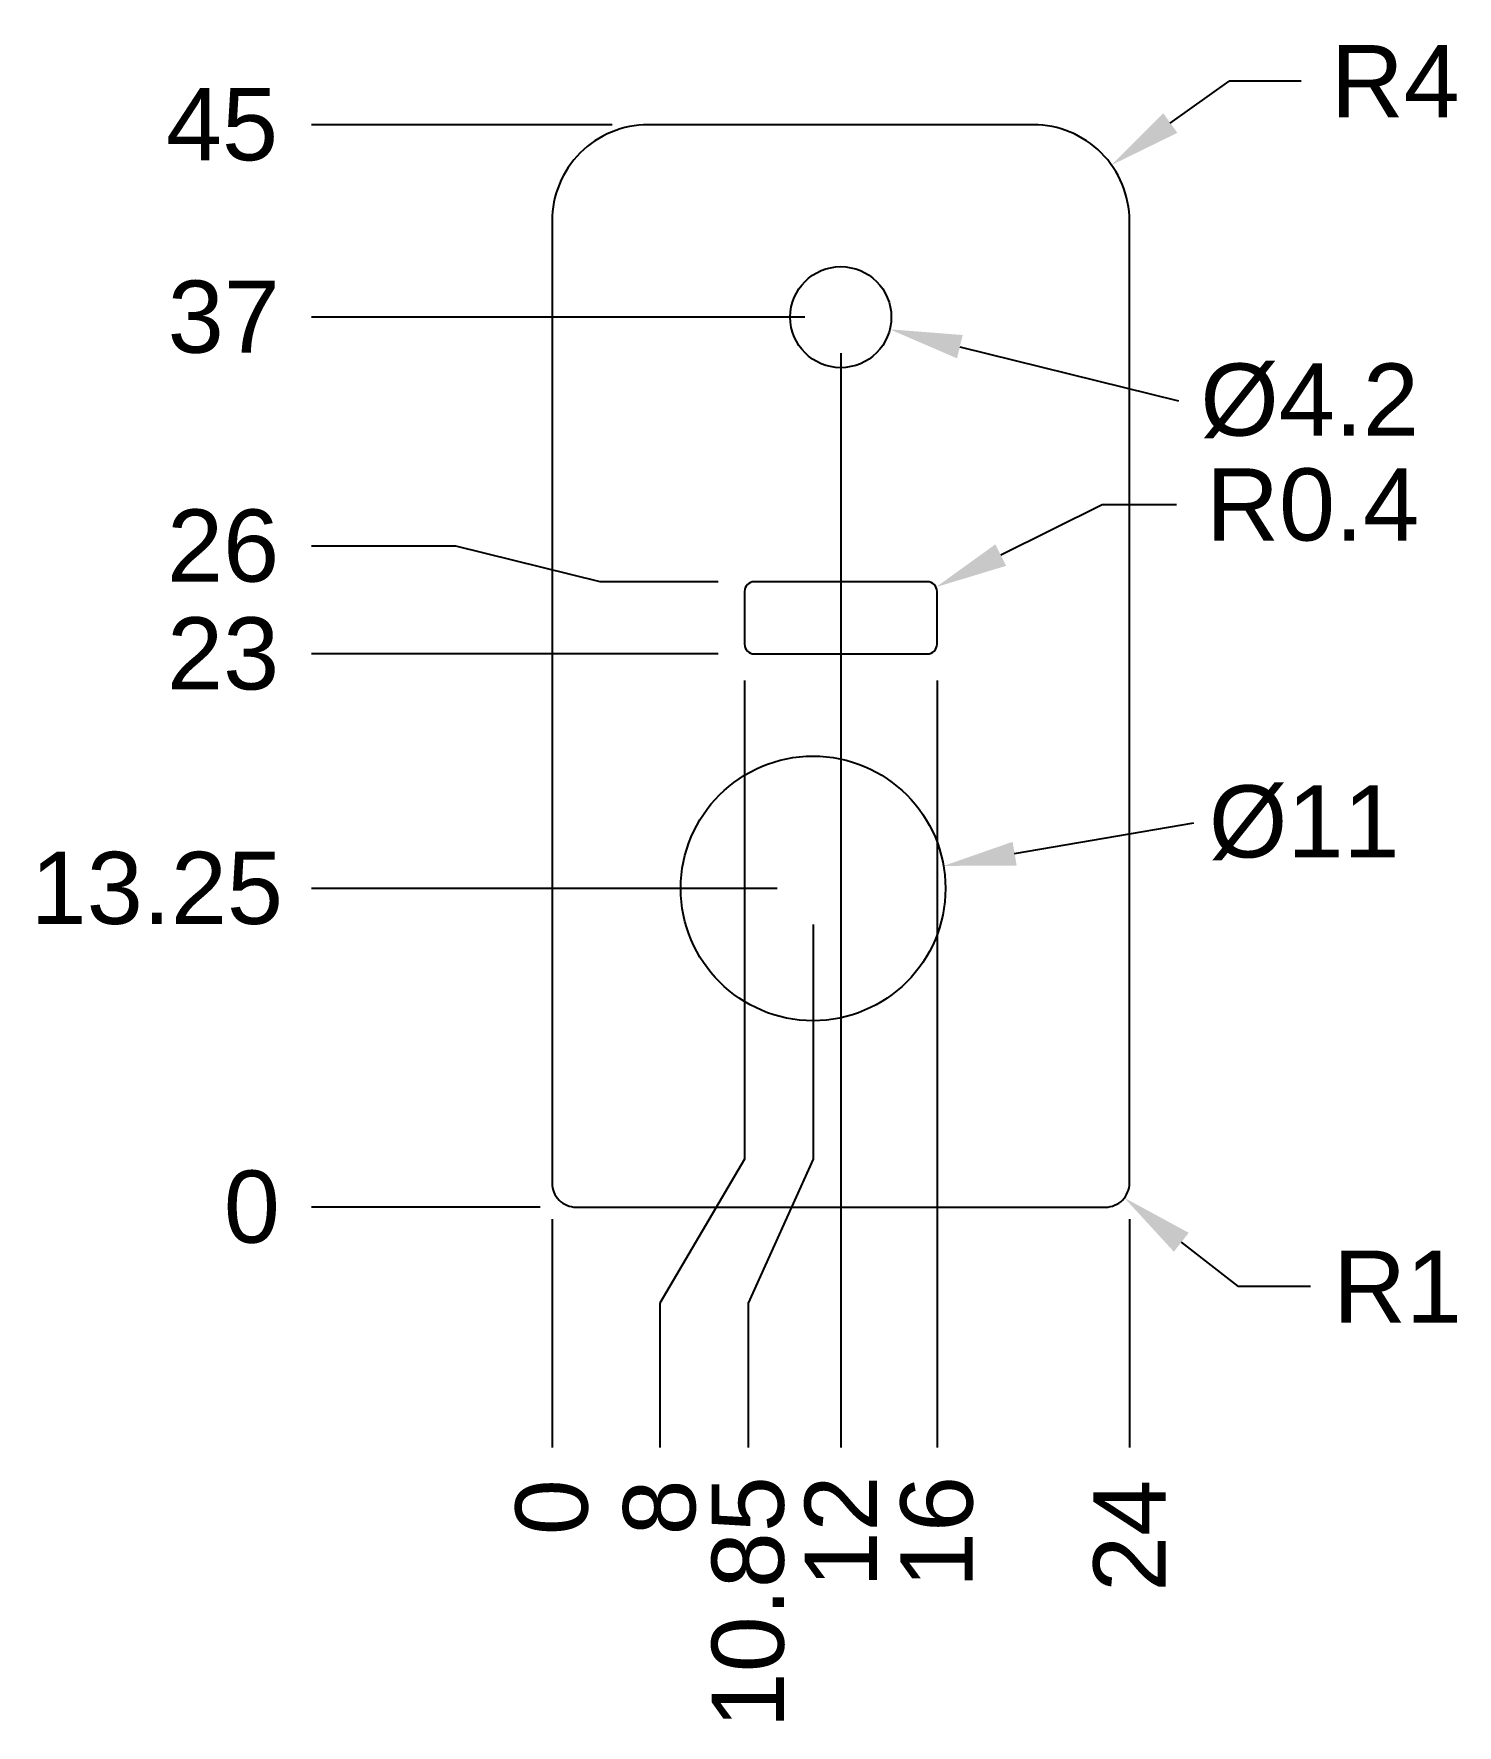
# Model space of a CAD drawing. Header units: millimetres. Extents: x -21.5 to 37.6, y -21.5 to 48.8.
import ezdxf

# ---------------------------------------------------------------- set-up
doc = ezdxf.new("R2010")
doc.units = ezdxf.units.MM
doc.layers.add('Dimensions', color=7, linetype='Continuous')
doc.layers.add('Parts', color=7, linetype='Continuous')
doc.styles.get("Standard").update_dxf_attribs({"font": 'arial.ttf'})
doc.dimstyles.new('Copy of Standard', dxfattribs={"dimtxt": 3, "dimasz": 3, "dimexe": 3, "dimexo": 1.5, "dimgap": 1.5, "dimtad": 0, "dimtoh": 1, "dimdsep": 46, "dimtxsty": 'Standard', "dimcen": 0, "dimadec": 0, "dimazin": 2, "dimtfac": 1, "dimtofl": 0, "dimtmove": 0, "dimatfit": 3, "dimfxl": 1, "dimtolj": 1, "dimtzin": 0, "dimarcsym": 0})

# ---------------------------------------------------------------- blocks, each defined once
blk = doc.blocks.new('*D1')
at = {"layer": 'Defpoints', "color": 0}
for p in [(0, 1), (0, 0), (0, -10)]:
    blk.add_point(p, dxfattribs=at)
at = {"layer": 'Dimensions', "color": 0, "lineweight": -2}
blk.add_line((0, -0.5), (0, -10), dxfattribs=at)
at = {"layer": 'Dimensions', "color": 0, "insert": (0, -12.4765), "char_height": 3, "attachment_point": 5, "rotation": 90}
blk.add_mtext('\\A1;0', dxfattribs=at)
blk = doc.blocks.new('*D2')
at = {"layer": 'Defpoints', "color": 0}
for p in [(-10, 0), (0, 0), (1, 0)]:
    blk.add_point(p, dxfattribs=at)
at = {"layer": 'Dimensions', "color": 0, "lineweight": -2}
blk.add_line((-0.5, 0), (-10, 0), dxfattribs=at)
at = {"layer": 'Dimensions', "color": 0, "insert": (-12.4765, 0), "char_height": 3, "attachment_point": 5}
blk.add_mtext('\\A1;0', dxfattribs=at)
blk = doc.blocks.new('*D3')
at = {"layer": 'Defpoints', "color": 0}
for p in [(10.85, 13.25), (0, 0), (8.155, -10)]:
    blk.add_point(p, dxfattribs=at)
at = {"layer": 'Dimensions', "color": 0, "lineweight": -2}
for p, q in [((10.85, 11.75), (10.85, 2)), ((10.85, 2), (8.155, -4)), ((8.155, -4), (8.155, -10))]:
    blk.add_line(p, q, dxfattribs=at)
at = {"layer": 'Dimensions', "color": 0, "insert": (8.155, -16.426), "char_height": 3, "attachment_point": 5, "rotation": 90}
blk.add_mtext('\\A1;10.85', dxfattribs=at)
blk = doc.blocks.new('*D4')
at = {"layer": 'Defpoints', "color": 0}
for p in [(16, 23.4), (0, 0), (16, -10)]:
    blk.add_point(p, dxfattribs=at)
at = {"layer": 'Dimensions', "color": 0, "lineweight": -2}
blk.add_line((16, 21.9), (16, -10), dxfattribs=at)
at = {"layer": 'Dimensions', "color": 0, "insert": (16, -13.5055), "char_height": 3, "attachment_point": 5, "rotation": 90}
blk.add_mtext('\\A1;16', dxfattribs=at)
blk = doc.blocks.new('*D5')
at = {"layer": 'Defpoints', "color": 0}
for p in [(24, 1), (0, 0), (24, -10)]:
    blk.add_point(p, dxfattribs=at)
at = {"layer": 'Dimensions', "color": 0, "lineweight": -2}
blk.add_line((24, -0.5), (24, -10), dxfattribs=at)
at = {"layer": 'Dimensions', "color": 0, "insert": (24, -13.666), "char_height": 3, "attachment_point": 5, "rotation": 90}
blk.add_mtext('\\A1;24', dxfattribs=at)
blk = doc.blocks.new('*D6')
at = {"layer": 'Defpoints', "color": 0}
for p in [(8, 23.4), (0, 0), (4.477, -10)]:
    blk.add_point(p, dxfattribs=at)
at = {"layer": 'Dimensions', "color": 0, "lineweight": -2}
for p, q in [((8, 21.9), (8, 2)), ((8, 2), (4.477, -4)), ((4.477, -4), (4.477, -10))]:
    blk.add_line(p, q, dxfattribs=at)
at = {"layer": 'Dimensions', "color": 0, "insert": (4.477, -12.487), "char_height": 3, "attachment_point": 5, "rotation": 90}
blk.add_mtext('\\A1;8', dxfattribs=at)
blk = doc.blocks.new('*D7')
at = {"layer": 'Defpoints', "color": 0}
for p in [(12, 37), (0, 0), (12, -10)]:
    blk.add_point(p, dxfattribs=at)
at = {"layer": 'Dimensions', "color": 0, "lineweight": -2}
blk.add_line((12, 35.5), (12, -10), dxfattribs=at)
at = {"layer": 'Dimensions', "color": 0, "insert": (12, -13.489), "char_height": 3, "attachment_point": 5, "rotation": 90}
blk.add_mtext('\\A1;12', dxfattribs=at)
blk = doc.blocks.new('*D8')
at = {"layer": 'Defpoints', "color": 0}
for p in [(-10, 23), (8.4, 23), (0, 0)]:
    blk.add_point(p, dxfattribs=at)
at = {"layer": 'Dimensions', "color": 0, "lineweight": -2}
blk.add_line((6.9, 23), (-10, 23), dxfattribs=at)
at = {"layer": 'Dimensions', "color": 0, "insert": (-13.672, 23), "char_height": 3, "attachment_point": 5}
blk.add_mtext('\\A1;23', dxfattribs=at)
blk = doc.blocks.new('*D9')
at = {"layer": 'Defpoints', "color": 0}
for p in [(-10, 27.484), (8.4, 26), (0, 0)]:
    blk.add_point(p, dxfattribs=at)
at = {"layer": 'Dimensions', "color": 0, "lineweight": -2}
for p, q in [((-4, 27.484), (-10, 27.484)), ((2, 26), (-4, 27.484)), ((6.9, 26), (2, 26))]:
    blk.add_line(p, q, dxfattribs=at)
at = {"layer": 'Dimensions', "color": 0, "insert": (-13.672, 27.484), "char_height": 3, "attachment_point": 5}
blk.add_mtext('\\A1;26', dxfattribs=at)
blk = doc.blocks.new('*D10')
at = {"layer": 'Defpoints', "color": 0}
for p in [(-10, 37), (12, 37), (0, 0)]:
    blk.add_point(p, dxfattribs=at)
at = {"layer": 'Dimensions', "color": 0, "lineweight": -2}
blk.add_line((10.5, 37), (-10, 37), dxfattribs=at)
at = {"layer": 'Dimensions', "color": 0, "insert": (-13.6435, 37), "char_height": 3, "attachment_point": 5}
blk.add_mtext('\\A1;37', dxfattribs=at)
blk = doc.blocks.new('*D11')
at = {"layer": 'Defpoints', "color": 0}
for p in [(-10, 45), (4, 45), (0, 0)]:
    blk.add_point(p, dxfattribs=at)
at = {"layer": 'Dimensions', "color": 0, "lineweight": -2}
blk.add_line((2.5, 45), (-10, 45), dxfattribs=at)
at = {"layer": 'Dimensions', "color": 0, "insert": (-13.717, 45), "char_height": 3, "attachment_point": 5}
blk.add_mtext('\\A1;45', dxfattribs=at)
blk = doc.blocks.new('*D12')
at = {"layer": 'Defpoints', "color": 0}
for p in [(23.255, 43.324), (20, 41)]:
    blk.add_point(p, dxfattribs=at)
at = {"layer": 'Dimensions', "color": 0, "lineweight": -2}
for p in [(25.697, 45.067), (31.139, 46.811)]:
    blk.add_line(p, (28.139, 46.811), dxfattribs=at)
at = {"layer": 'Dimensions', "color": 0}
blk.add_solid([(25.406, 45.474), (25.988, 44.661), (23.255, 43.324)], dxfattribs=at)
at = {"layer": 'Dimensions', "color": 0, "insert": (35.049, 46.811), "char_height": 3, "attachment_point": 5}
blk.add_mtext('\\A1;R4', dxfattribs=at)
blk = doc.blocks.new('*D13')
at = {"layer": 'Defpoints', "color": 0}
for p in [(23, 1), (23.788, 0.385)]:
    blk.add_point(p, dxfattribs=at)
at = {"layer": 'Dimensions', "color": 0, "lineweight": -2}
for p in [(26.153, -1.461), (31.518, -3.307)]:
    blk.add_line(p, (28.518, -3.307), dxfattribs=at)
at = {"layer": 'Dimensions', "color": 0}
blk.add_solid([(26.461, -1.067), (25.845, -1.855), (23.788, 0.385)], dxfattribs=at)
at = {"layer": 'Dimensions', "color": 0, "insert": (35.145, -3.307), "char_height": 3, "attachment_point": 5}
blk.add_mtext('\\A1;R1', dxfattribs=at)
blk = doc.blocks.new('*D14')
at = {"layer": 'Defpoints', "color": 0}
for p in [(9.962, 37.506), (14.038, 36.494)]:
    blk.add_point(p, dxfattribs=at)
at = {"layer": 'Dimensions', "color": 0, "lineweight": -2}
blk.add_line((16.95, 35.772), (26.04, 33.517), dxfattribs=at)
at = {"layer": 'Dimensions', "color": 0}
blk.add_solid([(17.07, 36.257), (16.83, 35.287), (14.038, 36.494)], dxfattribs=at)
at = {"layer": 'Dimensions', "color": 0, "insert": (31.487, 33.517), "char_height": 3, "attachment_point": 5}
blk.add_mtext('\\A1;%%c4.2', dxfattribs=at)
blk = doc.blocks.new('*D15')
at = {"layer": 'Defpoints', "color": 0}
for p in [(-10, 13.25), (10.85, 13.25), (0, 0)]:
    blk.add_point(p, dxfattribs=at)
at = {"layer": 'Dimensions', "color": 0, "lineweight": -2}
blk.add_line((9.35, 13.25), (-10, 13.25), dxfattribs=at)
at = {"layer": 'Dimensions', "color": 0, "insert": (-16.426, 13.25), "char_height": 3, "attachment_point": 5}
blk.add_mtext('\\A1;13.25', dxfattribs=at)
blk = doc.blocks.new('*D16')
at = {"layer": 'Defpoints', "color": 0}
for p in [(15.6, 25.6), (15.959, 25.777)]:
    blk.add_point(p, dxfattribs=at)
at = {"layer": 'Dimensions', "color": 0, "lineweight": -2}
for p, q in [((22.863, 29.191), (18.648, 27.107)), ((25.957, 29.191), (22.863, 29.191))]:
    blk.add_line(p, q, dxfattribs=at)
at = {"layer": 'Dimensions', "color": 0}
blk.add_solid([(18.426, 27.555), (18.869, 26.659), (15.959, 25.777)], dxfattribs=at)
at = {"layer": 'Dimensions', "color": 0, "insert": (31.613, 29.191), "char_height": 3, "attachment_point": 5}
blk.add_mtext('\\A1;R0.4', dxfattribs=at)
blk = doc.blocks.new('*D17')
at = {"layer": 'Defpoints', "color": 0}
for p in [(16.27, 14.185), (5.43, 12.315)]:
    blk.add_point(p, dxfattribs=at)
at = {"layer": 'Dimensions', "color": 0, "lineweight": -2}
blk.add_line((19.226, 14.696), (26.671, 15.98), dxfattribs=at)
at = {"layer": 'Dimensions', "color": 0}
blk.add_solid([(19.141, 15.188), (19.311, 14.203), (16.27, 14.185)], dxfattribs=at)
at = {"layer": 'Dimensions', "color": 0, "insert": (31.262, 15.98), "char_height": 3, "attachment_point": 5}
blk.add_mtext('\\A1;%%c11', dxfattribs=at)

msp = doc.modelspace()

# ---------------------------------------------------------------- linework, layer by layer
at = {"layer": 'Parts'}
for points in [[(24, 1), (24, 41, 0.414214), (20, 45), (4, 45, 0.414214), (0, 41), (0, 1, 0.414214), (1, 0), (23, 0, 0.414214)], [(15.6, 26), (8.4, 26, 0.414214), (8, 25.6), (8, 23.4, 0.414214), (8.4, 23), (15.6, 23, 0.414214), (16, 23.4), (16, 25.6, 0.414214)]]:
    msp.add_lwpolyline(points, format="xyb", close=True, dxfattribs=at)
for centre, radius in [((12, 37), 2.1), ((10.85, 13.25), 5.5)]:
    msp.add_circle(centre, radius, dxfattribs=at)

# ---------------------------------------------------------------- dimensions: what is measured, and where the dimension line sits
at = {"layer": 'Dimensions'}
for center, mpoint, picture, middle in [((20, 41), (23.255, 43.324), '*D12', (35.049, 46.811)), ((23, 1), (23.788, 0.385), '*D13', (35.145, -3.307))]:
    dim = msp.add_radius_dim(center=center, mpoint=mpoint, dimstyle='Copy of Standard', dxfattribs=at)
    dim.commit()
    dim.dimension.update_dxf_attribs({"geometry": picture, "text_midpoint": middle})
for feature_location, offset, dtype, picture, middle in [((4, 45), (-14, 0), 0, '*D11', (-13.717, 45)), ((12, 37), (-22, 0), 0, '*D10', (-13.643, 37)), ((12, 37), (0, -47), 1, '*D7', (12, -13.489)), ((8.4, 26), (-18.4, 1.484), 0, '*D9', (-13.672, 27.484)), ((8.4, 23), (-18.4, 0), 0, '*D8', (-13.672, 23)), ((16, 23.4), (0, -33.4), 1, '*D4', (16, -13.505)), ((8, 23.4), (-3.523, -33.4), 1, '*D6', (4.477, -12.487)), ((10.85, 13.25), (-20.85, 0), 0, '*D15', (-16.426, 13.25)), ((10.85, 13.25), (-2.695, -23.25), 1, '*D3', (8.155, -16.426)), ((1, 0), (-11, 0), 0, '*D2', (-12.4765, 0)), ((0, 1), (0, -11), 1, '*D1', (0, -12.4765)), ((24, 1), (0, -11), 1, '*D5', (24, -13.666))]:
    dim = msp.add_ordinate_dim(feature_location=feature_location, offset=offset, dtype=dtype, origin=(0, 0), dimstyle='Copy of Standard', dxfattribs=at)
    dim.commit()
    dim.dimension.update_dxf_attribs({"geometry": picture, "text_midpoint": middle})
for p1, p2, picture, middle in [((9.962, 37.506), (14.038, 36.494), '*D14', (26.04, 33.517)), ((5.43, 12.315), (16.27, 14.185), '*D17', (26.671, 15.98))]:
    dim = msp.add_diameter_dim_2p(p1=p1, p2=p2, dimstyle='Copy of Standard', dxfattribs=at)
    dim.commit()
    dim.dimension.update_dxf_attribs({"geometry": picture, "text_midpoint": middle, "dimtype": 131})
dim = msp.add_radius_dim(center=(15.6, 25.6), mpoint=(15.959, 25.777), dimstyle='Copy of Standard', dxfattribs=at)
dim.commit()
dim.dimension.update_dxf_attribs({"geometry": '*D16', "text_midpoint": (31.613, 29.191), "dimtype": 132})

doc.saveas('drawing.dxf')
